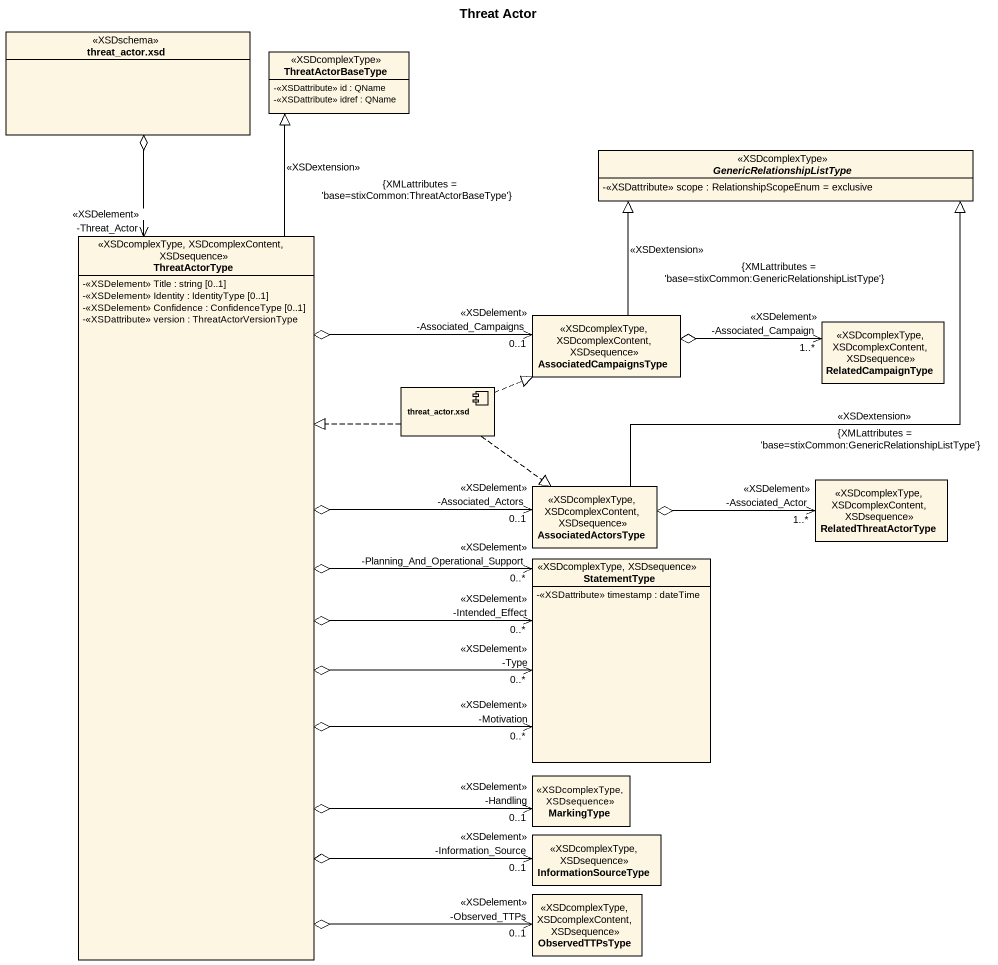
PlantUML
@startuml
title Threat Actor
allowmixing
hide circle
hide empty members
skinparam classAttributeIconSize 0
class "threat_actor.xsd" as threat_actor_xsd <<XSDschema>>
class ThreatActorBaseType <<XSDcomplexType>> {
  -<<XSDattribute>> id : QName
  -<<XSDattribute>> idref : QName
}
abstract class GenericRelationshipListType <<XSDcomplexType>> {
  -<<XSDattribute>> scope : RelationshipScopeEnum = exclusive
}
class ThreatActorType <<XSDcomplexType, XSDcomplexContent, XSDsequence>> {
  -<<XSDelement>> Title : string [0..1]
  -<<XSDelement>> Identity : IdentityType [0..1]
  -<<XSDelement>> Confidence : ConfidenceType [0..1]
  -<<XSDattribute>> version : ThreatActorVersionType
}
class AssociatedCampaignsType <<XSDcomplexType, XSDcomplexContent, XSDsequence>>
class RelatedCampaignType <<XSDcomplexType, XSDcomplexContent, XSDsequence>>
component "threat_actor.xsd" as threat_actor_xsd_2
class AssociatedActorsType <<XSDcomplexType, XSDcomplexContent, XSDsequence>>
class RelatedThreatActorType <<XSDcomplexType, XSDcomplexContent, XSDsequence>>
class StatementType <<XSDcomplexType, XSDsequence>> {
  -<<XSDattribute>> timestamp : dateTime
}
class MarkingType <<XSDcomplexType, XSDsequence>>
class InformationSourceType <<XSDcomplexType, XSDsequence>>
class ObservedTTPsType <<XSDcomplexType, XSDcomplexContent, XSDsequence>>
ThreatActorType "-Threat_Actor\n<<XSDelement>>" <-up-o threat_actor_xsd
ThreatActorType -up-|> ThreatActorBaseType : <<XSDextension>>\n{XMLattributes = 'base=stixCommon:ThreatActorBaseType'}
AssociatedCampaignsType -up-|> GenericRelationshipListType : <<XSDextension>>\n{XMLattributes = 'base=stixCommon:GenericRelationshipListType'}
AssociatedCampaignsType "-Associated_Campaigns\n<<XSDelement>>\n0..1" <--o ThreatActorType
RelatedCampaignType "-Associated_Campaign\n<<XSDelement>>\n1..*" <-left-o AssociatedCampaignsType
threat_actor_xsd_2 ..|> ThreatActorType
threat_actor_xsd_2 .right.|> AssociatedCampaignsType
threat_actor_xsd_2 ..|> AssociatedActorsType
AssociatedActorsType -up-|> GenericRelationshipListType : <<XSDextension>>\n{XMLattributes = 'base=stixCommon:GenericRelationshipListType'}
AssociatedActorsType "-Associated_Actors\n<<XSDelement>>\n0..1" <-left-o ThreatActorType
RelatedThreatActorType "-Associated_Actor\n<<XSDelement>>\n1..*" <-left-o AssociatedActorsType
StatementType "-Motivation\n<<XSDelement>>\n0..*" <-left-o ThreatActorType
StatementType "-Type\n<<XSDelement>>\n0..*" <-left-o ThreatActorType
StatementType "-Planning_And_Operational_Support\n<<XSDelement>>\n0..*" <-left-o ThreatActorType
StatementType "-Intended_Effect\n<<XSDelement>>\n0..*" <-left-o ThreatActorType
MarkingType "-Handling\n<<XSDelement>>\n0..1" <-left-o ThreatActorType
InformationSourceType "-Information_Source\n<<XSDelement>>\n0..1" <-up-o ThreatActorType
ObservedTTPsType "-Observed_TTPs\n<<XSDelement>>\n0..1" <-up-o ThreatActorType
@enduml
